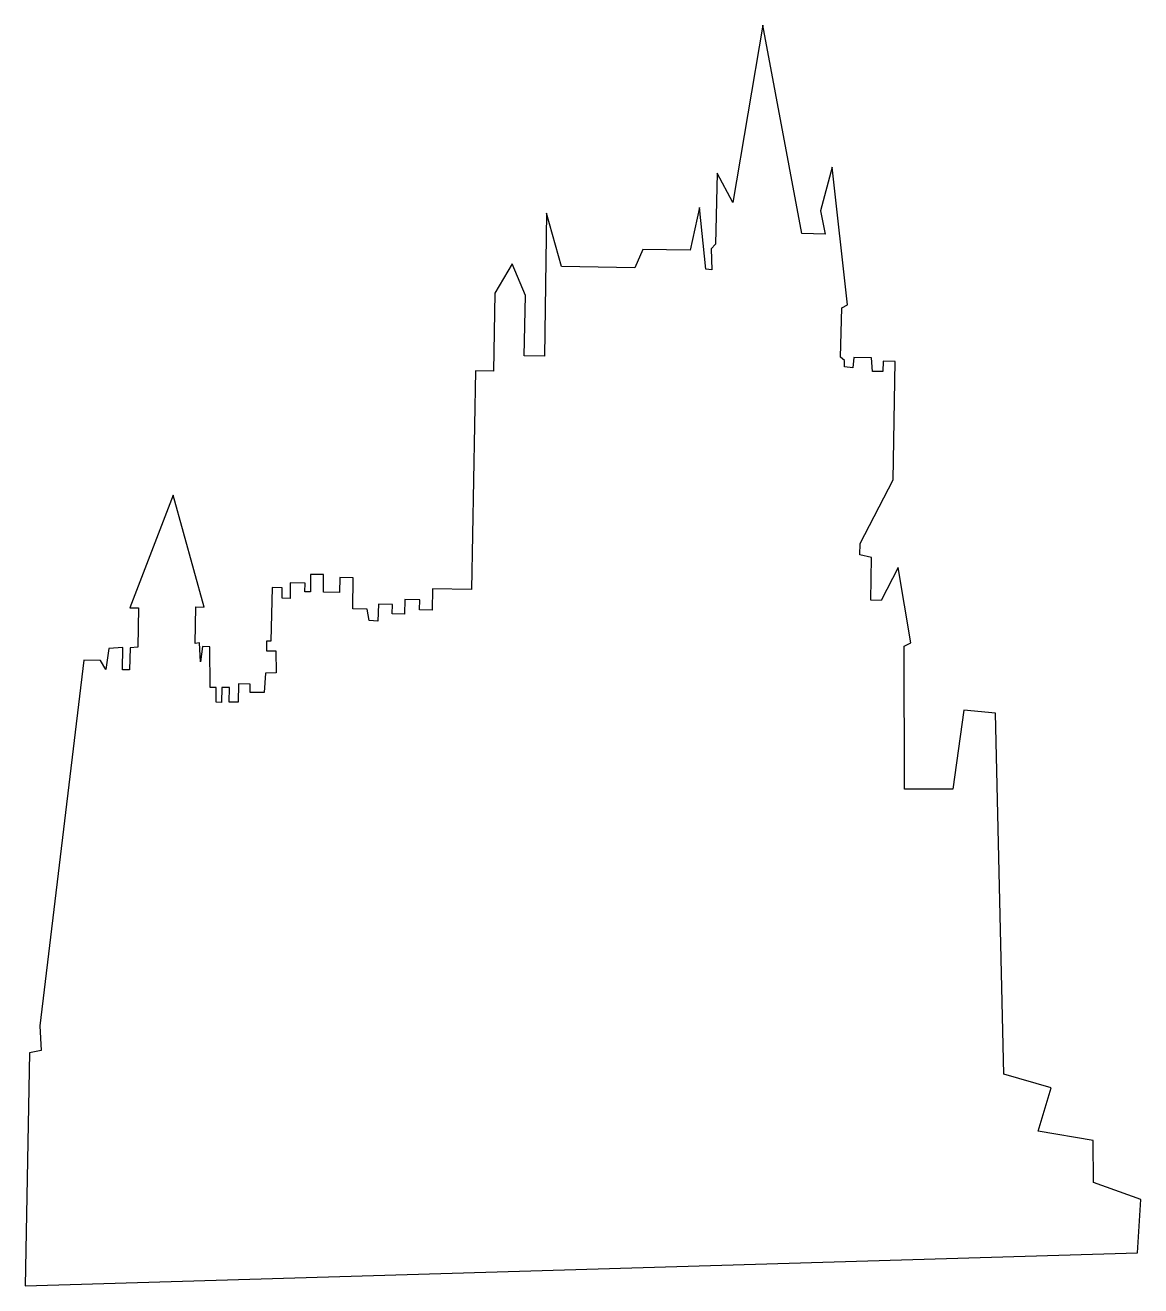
# Model space of a CAD drawing. Header units: centimetres. Extents: x -9.3 to 9.3, y -10.5 to 10.5.
import ezdxf

# ---------------------------------------------------------------- set-up
doc = ezdxf.new("R2010")
doc.units = ezdxf.units.CM
doc.header["$MEASUREMENT"] = 0
doc.layers.add('Camada 1', color=7, linetype='Continuous')

msp = doc.modelspace()

# ---------------------------------------------------------------- linework, layer by layer
at = {"layer": 'Camada 1'}
msp.add_open_spline([(-9.02507, -6.15286), (-9.02507, -6.15286), (-8.29019, -0.07877), (-8.29019, -0.07877), (-8.29019, -0.07877), (-8.29019, -0.07877), (-8.01772, -0.08088), (-8.01772, -0.08088), (-8.01772, -0.08088), (-8.01772, -0.08088), (-7.92866, -0.23037), (-7.92866, -0.23037), (-7.92866, -0.23037), (-7.92866, -0.23037), (-7.8771, 0.11451), (-7.8771, 0.11451), (-7.8771, 0.11451), (-7.8771, 0.11451), (-7.6432, 0.13041), (-7.6432, 0.13041), (-7.6432, 0.13041), (-7.6432, 0.13041), (-7.64929, -0.23609), (-7.64929, -0.23609), (-7.64929, -0.23609), (-7.64929, -0.23609), (-7.53364, -0.23609), (-7.53364, -0.23609), (-7.53364, -0.23609), (-7.53364, -0.23609), (-7.5211, 0.12472), (-7.5211, 0.12472), (-7.5211, 0.12472), (-7.5211, 0.12472), (-7.39468, 0.13674), (-7.39468, 0.13674), (-7.39468, 0.13674), (-7.39468, 0.13674), (-7.38325, 0.79319), (-7.38325, 0.79319), (-7.38325, 0.79319), (-7.38325, 0.79319), (-7.52967, 0.78989), (-7.52967, 0.78989), (-7.52967, 0.78989), (-7.52967, 0.78989), (-6.8086, 2.66499), (-6.8086, 2.66499), (-6.8086, 2.66499), (-6.8086, 2.66499), (-6.29502, 0.8055), (-6.29502, 0.8055), (-6.29502, 0.8055), (-6.29502, 0.8055), (-6.4307, 0.8082), (-6.4307, 0.8082), (-6.4307, 0.8082), (-6.4307, 0.8082), (-6.43998, 0.19918), (-6.43998, 0.19918), (-6.43998, 0.19918), (-6.43998, 0.19918), (-6.36931, 0.20966), (-6.36931, 0.20966), (-6.36931, 0.20966), (-6.36931, 0.20966), (-6.35497, -0.10462), (-6.35497, -0.10462), (-6.35497, -0.10462), (-6.35497, -0.10462), (-6.31806, 0.14872), (-6.31806, 0.14872), (-6.31806, 0.14872), (-6.31806, 0.14872), (-6.19612, 0.14573), (-6.19612, 0.14573), (-6.19612, 0.14573), (-6.19612, 0.14573), (-6.19109, -0.53054), (-6.19109, -0.53054), (-6.19109, -0.53054), (-6.19109, -0.53054), (-6.09423, -0.53234), (-6.09423, -0.53234), (-6.09423, -0.53234), (-6.09423, -0.53234), (-6.09277, -0.77486), (-6.09277, -0.77486), (-6.09277, -0.77486), (-6.09277, -0.77486), (-6.00522, -0.77848), (-6.00522, -0.77848), (-6.00522, -0.77848), (-6.00522, -0.77848), (-6.00064, -0.53144), (-6.00064, -0.53144), (-6.00064, -0.53144), (-6.00064, -0.53144), (-5.87343, -0.53353), (-5.87343, -0.53353), (-5.87343, -0.53353), (-5.87343, -0.53353), (-5.87931, -0.77637), (-5.87931, -0.77637), (-5.87931, -0.77637), (-5.87931, -0.77637), (-5.72577, -0.77817), (-5.72577, -0.77817), (-5.72577, -0.77817), (-5.72577, -0.77817), (-5.72013, -0.47292), (-5.72013, -0.47292), (-5.72013, -0.47292), (-5.72013, -0.47292), (-5.52773, -0.47559), (-5.52773, -0.47559), (-5.52773, -0.47559), (-5.52773, -0.47559), (-5.53156, -0.61309), (-5.53156, -0.61309), (-5.53156, -0.61309), (-5.53156, -0.61309), (-5.299, -0.61727), (-5.299, -0.61727), (-5.299, -0.61727), (-5.299, -0.61727), (-5.27529, -0.29311), (-5.27529, -0.29311), (-5.27529, -0.29311), (-5.27529, -0.29311), (-5.09934, -0.28829), (-5.09934, -0.28829), (-5.09934, -0.28829), (-5.09934, -0.28829), (-5.10204, 0.0803), (-5.10204, 0.0803), (-5.10204, 0.0803), (-5.10204, 0.0803), (-5.25804, 0.07699), (-5.25804, 0.07699), (-5.25804, 0.07699), (-5.25804, 0.07699), (-5.25502, 0.23789), (-5.25502, 0.23789), (-5.25502, 0.23789), (-5.25502, 0.23789), (-5.1839, 0.23667), (-5.1839, 0.23667), (-5.1839, 0.23667), (-5.1839, 0.23667), (-5.16551, 1.12937), (-5.16551, 1.12937), (-5.16551, 1.12937), (-5.16551, 1.12937), (-4.99631, 1.12607), (-4.99631, 1.12607), (-4.99631, 1.12607), (-4.99631, 1.12607), (-5.00004, 0.95165), (-5.00004, 0.95165), (-5.00004, 0.95165), (-5.00004, 0.95165), (-4.86701, 0.94927), (-4.86701, 0.94927), (-4.86701, 0.94927), (-4.86701, 0.94927), (-4.86235, 1.20711), (-4.86235, 1.20711), (-4.86235, 1.20711), (-4.86235, 1.20711), (-4.61658, 1.20261), (-4.61658, 1.20261), (-4.61658, 1.20261), (-4.61658, 1.20261), (-4.61883, 1.05913), (-4.61883, 1.05913), (-4.61883, 1.05913), (-4.61883, 1.05913), (-4.52895, 1.05884), (-4.52895, 1.05884), (-4.52895, 1.05884), (-4.52895, 1.05884), (-4.52557, 1.34879), (-4.52557, 1.34879), (-4.52557, 1.34879), (-4.52557, 1.34879), (-4.30818, 1.34639), (-4.30818, 1.34639), (-4.30818, 1.34639), (-4.30818, 1.34639), (-4.31223, 1.05103), (-4.31223, 1.05103), (-4.31223, 1.05103), (-4.31223, 1.05103), (-4.04254, 1.04622), (-4.04254, 1.04622), (-4.04254, 1.04622), (-4.04254, 1.04622), (-4.03736, 1.29387), (-4.03736, 1.29387), (-4.03736, 1.29387), (-4.03736, 1.29387), (-3.81627, 1.28995), (-3.81627, 1.28995), (-3.81627, 1.28995), (-3.81627, 1.28995), (-3.82513, 0.77338), (-3.82513, 0.77338), (-3.82513, 0.77338), (-3.82513, 0.77338), (-3.58569, 0.76888), (-3.58569, 0.76888), (-3.58569, 0.76888), (-3.58569, 0.76888), (-3.55454, 0.58065), (-3.55454, 0.58065), (-3.55454, 0.58065), (-3.55454, 0.58065), (-3.4077, 0.57137), (-3.4077, 0.57137), (-3.4077, 0.57137), (-3.4077, 0.57137), (-3.39725, 0.85233), (-3.39725, 0.85233), (-3.39725, 0.85233), (-3.39725, 0.85233), (-3.16471, 0.84902), (-3.16471, 0.84902), (-3.16471, 0.84902), (-3.16471, 0.84902), (-3.16891, 0.69112), (-3.16891, 0.69112), (-3.16891, 0.69112), (-3.16891, 0.69112), (-2.96669, 0.68752), (-2.96669, 0.68752), (-2.96669, 0.68752), (-2.96669, 0.68752), (-2.96188, 0.93155), (-2.96188, 0.93155), (-2.96188, 0.93155), (-2.96188, 0.93155), (-2.71251, 0.92795), (-2.71251, 0.92795), (-2.71251, 0.92795), (-2.71251, 0.92795), (-2.71695, 0.75655), (-2.71695, 0.75655), (-2.71695, 0.75655), (-2.71695, 0.75655), (-2.50547, 0.75266), (-2.50547, 0.75266), (-2.50547, 0.75266), (-2.50547, 0.75266), (-2.50031, 1.10776), (-2.50031, 1.10776), (-2.50031, 1.10776), (-2.50031, 1.10776), (-1.84946, 1.09725), (-1.84946, 1.09725), (-1.84946, 1.09725), (-1.84946, 1.09725), (-1.78395, 4.7334), (-1.78395, 4.7334), (-1.78395, 4.7334), (-1.78395, 4.7334), (-1.48757, 4.7271), (-1.48757, 4.7271), (-1.48757, 4.7271), (-1.48757, 4.7271), (-1.46616, 6.02409), (-1.46616, 6.02409), (-1.46616, 6.02409), (-1.46616, 6.02409), (-1.17877, 6.50827), (-1.17877, 6.50827), (-1.17877, 6.50827), (-1.17877, 6.50827), (-0.95657, 5.98056), (-0.95657, 5.98056), (-0.95657, 5.98056), (-0.95657, 5.98056), (-0.97615, 4.98195), (-0.97615, 4.98195), (-0.97615, 4.98195), (-0.97615, 4.98195), (-0.63757, 4.97504), (-0.63757, 4.97504), (-0.63757, 4.97504), (-0.63757, 4.97504), (-0.60883, 7.3511), (-0.60883, 7.3511), (-0.60883, 7.3511), (-0.60883, 7.3511), (-0.3552, 6.46713), (-0.3552, 6.46713), (-0.3552, 6.46713), (-0.3552, 6.46713), (0.85857, 6.44253), (0.85857, 6.44253), (0.85857, 6.44253), (0.85857, 6.44253), (0.99367, 6.74658), (0.99367, 6.74658), (0.99367, 6.74658), (0.99367, 6.74658), (1.78295, 6.73579), (1.78295, 6.73579), (1.78295, 6.73579), (1.78295, 6.73579), (1.93617, 7.44355), (1.93617, 7.44355), (1.93617, 7.44355), (1.93617, 7.44355), (2.04078, 6.423), (2.04078, 6.423), (2.04078, 6.423), (2.04078, 6.423), (2.14178, 6.40771), (2.14178, 6.40771), (2.14178, 6.40771), (2.14178, 6.40771), (2.12796, 6.75741), (2.12796, 6.75741), (2.12796, 6.75741), (2.12796, 6.75741), (2.20046, 6.83633), (2.20046, 6.83633), (2.20046, 6.83633), (2.20046, 6.83633), (2.23033, 8.01566), (2.23033, 8.01566), (2.23033, 8.01566), (2.23033, 8.01566), (2.48666, 7.5297), (2.48666, 7.5297), (2.48666, 7.5297), (2.48666, 7.5297), (2.98672, 10.47549), (2.98672, 10.47549), (2.98672, 10.47549), (2.98672, 10.47549), (3.63567, 7.01223), (3.63567, 7.01223), (3.63567, 7.01223), (3.63567, 7.01223), (4.02095, 7.00471), (4.02095, 7.00471), (4.02095, 7.00471), (4.02095, 7.00471), (3.94576, 7.39222), (3.94576, 7.39222), (3.94576, 7.39222), (3.94576, 7.39222), (4.14054, 8.11742), (4.14054, 8.11742), (4.14054, 8.11742), (4.14054, 8.11742), (4.39267, 5.82898), (4.39267, 5.82898), (4.39267, 5.82898), (4.39267, 5.82898), (4.30054, 5.77707), (4.30054, 5.77707), (4.30054, 5.77707), (4.30054, 5.77707), (4.27564, 4.95853), (4.27564, 4.95853), (4.27564, 4.95853), (4.27564, 4.95853), (4.34554, 4.9036), (4.34554, 4.9036), (4.34554, 4.9036), (4.34554, 4.9036), (4.34345, 4.79584), (4.34345, 4.79584), (4.34345, 4.79584), (4.34345, 4.79584), (4.48511, 4.77994), (4.48511, 4.77994), (4.48511, 4.77994), (4.48511, 4.77994), (4.49821, 4.95432), (4.49821, 4.95432), (4.49821, 4.95432), (4.49821, 4.95432), (4.7919, 4.94861), (4.7919, 4.94861), (4.7919, 4.94861), (4.7919, 4.94861), (4.80841, 4.72048), (4.80841, 4.72048), (4.80841, 4.72048), (4.80841, 4.72048), (4.98102, 4.71749), (4.98102, 4.71749), (4.98102, 4.71749), (4.98102, 4.71749), (4.98417, 4.89188), (4.98417, 4.89188), (4.98417, 4.89188), (4.98417, 4.89188), (5.18708, 4.88828), (5.18708, 4.88828), (5.18708, 4.88828), (5.18708, 4.88828), (5.15091, 2.92103), (5.15091, 2.92103), (5.15091, 2.92103), (5.15091, 2.92103), (4.60386, 1.86325), (4.60386, 1.86325), (4.60386, 1.86325), (4.60386, 1.86325), (4.60055, 1.67534), (4.60055, 1.67534), (4.60055, 1.67534), (4.60055, 1.67534), (4.79235, 1.63153), (4.79235, 1.63153), (4.79235, 1.63153), (4.79235, 1.63153), (4.7793, 0.91985), (4.7793, 0.91985), (4.7793, 0.91985), (4.7793, 0.91985), (4.95157, 0.91654), (4.95157, 0.91654), (4.95157, 0.91654), (4.95157, 0.91654), (5.23523, 1.46196), (5.23523, 1.46196), (5.23523, 1.46196), (5.23523, 1.46196), (5.44579, 0.20937), (5.44579, 0.20937), (5.44579, 0.20937), (5.44579, 0.20937), (5.33323, 0.15774), (5.33323, 0.15774), (5.33323, 0.15774), (5.33323, 0.15774), (5.3403, -2.21983), (5.3403, -2.21983), (5.3403, -2.21983), (5.3403, -2.21983), (6.14159, -2.22104), (6.14159, -2.22104), (6.14159, -2.22104), (6.14159, -2.22104), (6.32751, -0.90845), (6.32751, -0.90845), (6.32751, -0.90845), (6.32751, -0.90845), (6.85416, -0.95827), (6.85416, -0.95827), (6.85416, -0.95827), (6.85416, -0.95827), (6.99042, -6.95698), (6.99042, -6.95698), (6.99042, -6.95698), (6.99042, -6.95698), (7.77806, -7.18661), (7.77806, -7.18661), (7.77806, -7.18661), (7.77806, -7.18661), (7.56195, -7.90792), (7.56195, -7.90792), (7.56195, -7.90792), (7.56195, -7.90792), (8.47204, -8.05918), (8.47204, -8.05918), (8.47204, -8.05918), (8.47204, -8.05918), (8.47937, -8.75797), (8.47937, -8.75797), (8.47937, -8.75797), (8.47937, -8.75797), (9.2655, -9.04102), (9.2655, -9.04102), (9.2655, -9.04102), (9.2655, -9.04102), (9.20906, -9.9274), (9.20906, -9.9274), (9.20906, -9.9274), (9.20906, -9.9274), (-9.2655, -10.47549), (-9.2655, -10.47549), (-9.2655, -10.47549), (-9.2655, -10.47549), (-9.19443, -6.60371), (-9.19443, -6.60371), (-9.19443, -6.60371), (-9.19443, -6.60371), (-8.99843, -6.56378), (-8.99843, -6.56378), (-8.99843, -6.56378), (-8.99843, -6.56378), (-9.02507, -6.15286), (-9.02507, -6.15286)], degree=3, knots=[0, 0, 0, 0, 0.00793651, 0.00793651, 0.00793651, 0.00793651, 0.01587302, 0.01587302, 0.01587302, 0.01587302, 0.02380952, 0.02380952, 0.02380952, 0.02380952, 0.03174603, 0.03174603, 0.03174603, 0.03174603, 0.03968254, 0.03968254, 0.03968254, 0.03968254, 0.04761905, 0.04761905, 0.04761905, 0.04761905, 0.05555556, 0.05555556, 0.05555556, 0.05555556, 0.06349206, 0.06349206, 0.06349206, 0.06349206, 0.07142857, 0.07142857, 0.07142857, 0.07142857, 0.07936508, 0.07936508, 0.07936508, 0.07936508, 0.08730159, 0.08730159, 0.08730159, 0.08730159, 0.0952381, 0.0952381, 0.0952381, 0.0952381, 0.1031746, 0.1031746, 0.1031746, 0.1031746, 0.11111111, 0.11111111, 0.11111111, 0.11111111, 0.11904762, 0.11904762, 0.11904762, 0.11904762, 0.12698413, 0.12698413, 0.12698413, 0.12698413, 0.13492063, 0.13492063, 0.13492063, 0.13492063, 0.14285714, 0.14285714, 0.14285714, 0.14285714, 0.15079365, 0.15079365, 0.15079365, 0.15079365, 0.15873016, 0.15873016, 0.15873016, 0.15873016, 0.16666667, 0.16666667, 0.16666667, 0.16666667, 0.17460317, 0.17460317, 0.17460317, 0.17460317, 0.18253968, 0.18253968, 0.18253968, 0.18253968, 0.19047619, 0.19047619, 0.19047619, 0.19047619, 0.1984127, 0.1984127, 0.1984127, 0.1984127, 0.20634921, 0.20634921, 0.20634921, 0.20634921, 0.21428571, 0.21428571, 0.21428571, 0.21428571, 0.22222222, 0.22222222, 0.22222222, 0.22222222, 0.23015873, 0.23015873, 0.23015873, 0.23015873, 0.23809524, 0.23809524, 0.23809524, 0.23809524, 0.24603175, 0.24603175, 0.24603175, 0.24603175, 0.25396825, 0.25396825, 0.25396825, 0.25396825, 0.26190476, 0.26190476, 0.26190476, 0.26190476, 0.26984127, 0.26984127, 0.26984127, 0.26984127, 0.27777778, 0.27777778, 0.27777778, 0.27777778, 0.28571429, 0.28571429, 0.28571429, 0.28571429, 0.29365079, 0.29365079, 0.29365079, 0.29365079, 0.3015873, 0.3015873, 0.3015873, 0.3015873, 0.30952381, 0.30952381, 0.30952381, 0.30952381, 0.31746032, 0.31746032, 0.31746032, 0.31746032, 0.32539683, 0.32539683, 0.32539683, 0.32539683, 0.33333333, 0.33333333, 0.33333333, 0.33333333, 0.34126984, 0.34126984, 0.34126984, 0.34126984, 0.34920635, 0.34920635, 0.34920635, 0.34920635, 0.35714286, 0.35714286, 0.35714286, 0.35714286, 0.36507937, 0.36507937, 0.36507937, 0.36507937, 0.37301587, 0.37301587, 0.37301587, 0.37301587, 0.38095238, 0.38095238, 0.38095238, 0.38095238, 0.38888889, 0.38888889, 0.38888889, 0.38888889, 0.3968254, 0.3968254, 0.3968254, 0.3968254, 0.4047619, 0.4047619, 0.4047619, 0.4047619, 0.41269841, 0.41269841, 0.41269841, 0.41269841, 0.42063492, 0.42063492, 0.42063492, 0.42063492, 0.42857143, 0.42857143, 0.42857143, 0.42857143, 0.43650794, 0.43650794, 0.43650794, 0.43650794, 0.44444444, 0.44444444, 0.44444444, 0.44444444, 0.45238095, 0.45238095, 0.45238095, 0.45238095, 0.46031746, 0.46031746, 0.46031746, 0.46031746, 0.46825397, 0.46825397, 0.46825397, 0.46825397, 0.47619048, 0.47619048, 0.47619048, 0.47619048, 0.48412698, 0.48412698, 0.48412698, 0.48412698, 0.49206349, 0.49206349, 0.49206349, 0.49206349, 0.5, 0.5, 0.5, 0.5, 0.50793651, 0.50793651, 0.50793651, 0.50793651, 0.51587302, 0.51587302, 0.51587302, 0.51587302, 0.52380952, 0.52380952, 0.52380952, 0.52380952, 0.53174603, 0.53174603, 0.53174603, 0.53174603, 0.53968254, 0.53968254, 0.53968254, 0.53968254, 0.54761905, 0.54761905, 0.54761905, 0.54761905, 0.55555556, 0.55555556, 0.55555556, 0.55555556, 0.56349206, 0.56349206, 0.56349206, 0.56349206, 0.57142857, 0.57142857, 0.57142857, 0.57142857, 0.57936508, 0.57936508, 0.57936508, 0.57936508, 0.58730159, 0.58730159, 0.58730159, 0.58730159, 0.5952381, 0.5952381, 0.5952381, 0.5952381, 0.6031746, 0.6031746, 0.6031746, 0.6031746, 0.61111111, 0.61111111, 0.61111111, 0.61111111, 0.61904762, 0.61904762, 0.61904762, 0.61904762, 0.62698413, 0.62698413, 0.62698413, 0.62698413, 0.63492063, 0.63492063, 0.63492063, 0.63492063, 0.64285714, 0.64285714, 0.64285714, 0.64285714, 0.65079365, 0.65079365, 0.65079365, 0.65079365, 0.65873016, 0.65873016, 0.65873016, 0.65873016, 0.66666667, 0.66666667, 0.66666667, 0.66666667, 0.67460317, 0.67460317, 0.67460317, 0.67460317, 0.68253968, 0.68253968, 0.68253968, 0.68253968, 0.69047619, 0.69047619, 0.69047619, 0.69047619, 0.6984127, 0.6984127, 0.6984127, 0.6984127, 0.70634921, 0.70634921, 0.70634921, 0.70634921, 0.71428571, 0.71428571, 0.71428571, 0.71428571, 0.72222222, 0.72222222, 0.72222222, 0.72222222, 0.73015873, 0.73015873, 0.73015873, 0.73015873, 0.73809524, 0.73809524, 0.73809524, 0.73809524, 0.74603175, 0.74603175, 0.74603175, 0.74603175, 0.75396825, 0.75396825, 0.75396825, 0.75396825, 0.76190476, 0.76190476, 0.76190476, 0.76190476, 0.76984127, 0.76984127, 0.76984127, 0.76984127, 0.77777778, 0.77777778, 0.77777778, 0.77777778, 0.78571429, 0.78571429, 0.78571429, 0.78571429, 0.79365079, 0.79365079, 0.79365079, 0.79365079, 0.8015873, 0.8015873, 0.8015873, 0.8015873, 0.80952381, 0.80952381, 0.80952381, 0.80952381, 0.81746032, 0.81746032, 0.81746032, 0.81746032, 0.82539683, 0.82539683, 0.82539683, 0.82539683, 0.83333333, 0.83333333, 0.83333333, 0.83333333, 0.84126984, 0.84126984, 0.84126984, 0.84126984, 0.84920635, 0.84920635, 0.84920635, 0.84920635, 0.85714286, 0.85714286, 0.85714286, 0.85714286, 0.86507937, 0.86507937, 0.86507937, 0.86507937, 0.87301587, 0.87301587, 0.87301587, 0.87301587, 0.88095238, 0.88095238, 0.88095238, 0.88095238, 0.88888889, 0.88888889, 0.88888889, 0.88888889, 0.8968254, 0.8968254, 0.8968254, 0.8968254, 0.9047619, 0.9047619, 0.9047619, 0.9047619, 0.91269841, 0.91269841, 0.91269841, 0.91269841, 0.92063492, 0.92063492, 0.92063492, 0.92063492, 0.92857143, 0.92857143, 0.92857143, 0.92857143, 0.93650794, 0.93650794, 0.93650794, 0.93650794, 0.94444444, 0.94444444, 0.94444444, 0.94444444, 0.95238095, 0.95238095, 0.95238095, 0.95238095, 0.96031746, 0.96031746, 0.96031746, 0.96031746, 0.96825397, 0.96825397, 0.96825397, 0.96825397, 0.97619048, 0.97619048, 0.97619048, 0.97619048, 0.98412698, 0.98412698, 0.98412698, 0.98412698, 1, 1, 1, 1], dxfattribs=at)

doc.saveas('drawing.dxf')
